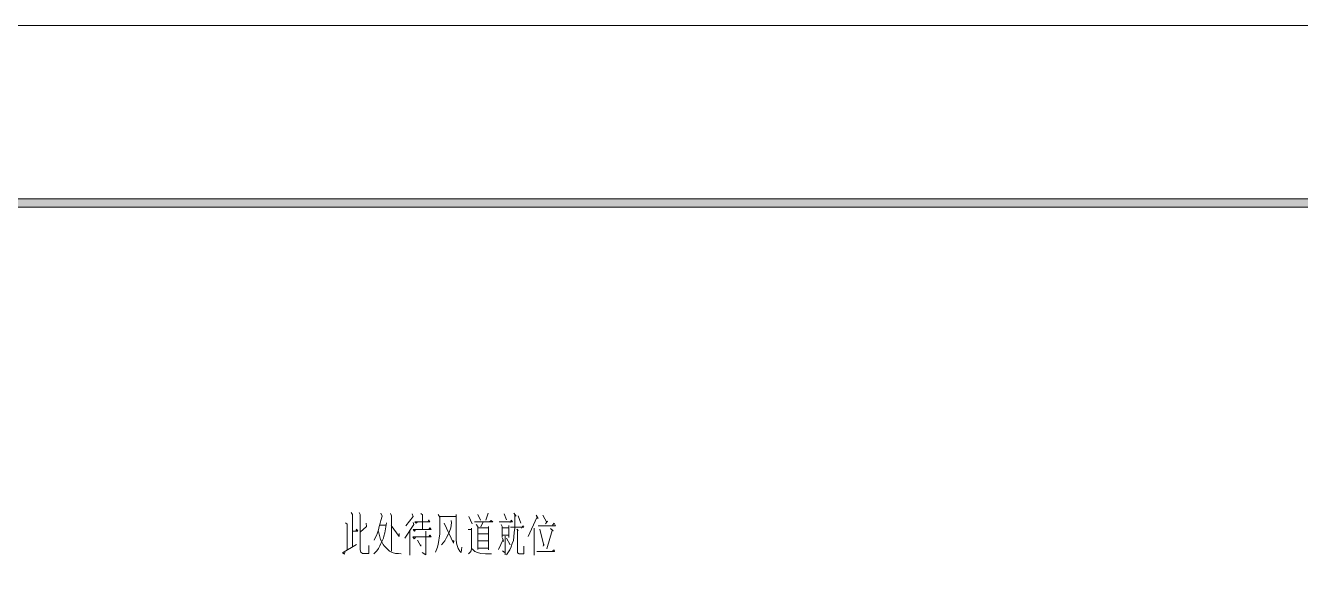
# Model space of a CAD drawing. Header units: millimetres. Extents: x 0 to 414, y 0 to 292.
# Drawn here: x 272.5 to 343.3, y 262.6 to 292.5 of the extents above; entities that cross this region are included whole.
import ezdxf

# ---------------------------------------------------------------- set-up
doc = ezdxf.new("R2010")
doc.units = ezdxf.units.MM

msp = doc.modelspace()

# ---------------------------------------------------------------- hatches: boundary and pattern name
h = msp.add_hatch(color=0)
h.dxf.hatch_style = 2
h.paths.add_polyline_path([(404.473833, 282.857222), (403.997583, 282.380972), (21.448889, 282.380972), (20.976167, 282.857222)])

# ---------------------------------------------------------------- linework, layer by layer
at = {"color": 0, "lineweight": 0}
for points in [[(0, 0), (0, 292.466889), (414.0835, 292.466889), (414.0835, 0)], [(404.473833, 282.857222), (403.997583, 282.380972), (21.448889, 282.380972), (20.976167, 282.857222)]]:
    msp.add_lwpolyline(points, close=True, dxfattribs=at)
for points in [[(290.265556, 264.879667), (290.350222, 264.805583), (290.350222, 263.376833)], [(290.576, 265.447639), (290.660667, 265.348861), (290.660667, 263.549694)], [(291.024028, 265.447639), (291.073417, 265.348861), (291.073417, 263.376833), (291.108694, 263.256889), (291.211, 263.182806), (291.556722, 263.182806), (291.556722, 263.623778)], [(291.419139, 264.854972), (291.436778, 264.682111), (291.073417, 264.364611)], [(292.537444, 264.879667), (292.452778, 264.315222), (292.399861, 264.142361), (292.368111, 264.018889), (292.297556, 263.870722), (292.227, 263.722556), (292.177611, 263.599083), (292.089417, 263.450917), (292.00475, 263.327444), (291.831889, 263.158111)], [(292.227, 265.422944), (292.297556, 265.250083), (292.227, 265.003139), (292.19525, 264.854972), (292.142333, 264.682111), (292.089417, 264.484556), (292.040028, 264.315222), (291.987111, 264.167056), (291.920083, 264.043583), (291.849528, 263.920111)], [(292.763222, 265.39825), (292.816139, 265.274778), (292.816139, 263.30275)], [(294.019111, 264.904361), (294.054389, 264.780889), (293.556972, 264.018889)], [(293.969722, 265.373556), (294.019111, 265.225389), (293.624, 264.706806)], [(294.262528, 264.929056), (294.191972, 264.854972), (294.107306, 264.929056), (294.950444, 264.929056), (294.901056, 265.052528), (294.848139, 264.95375)], [(294.453028, 265.39825), (294.537694, 265.324167), (294.537694, 264.533944)], [(295.416111, 265.348861), (295.504306, 265.200694), (295.504306, 264.241139), (295.469028, 264.043583), (295.451389, 263.895417), (295.416111, 263.697861), (295.366722, 263.525), (295.260889, 263.256889)], [(295.518417, 265.225389), (296.400361, 265.225389)], [(296.139306, 265.003139), (296.156944, 264.879667), (296.107556, 264.608028), (296.037, 264.389306), (295.952333, 264.19175), (295.881778, 264.068278), (295.779472, 263.870722), (295.588972, 263.648472)], [(295.744194, 264.854972), (296.262778, 263.74725), (296.276889, 263.870722), (296.209861, 263.870722)], [(296.414472, 265.348861), (296.414472, 263.944806), (296.432111, 263.74725), (296.467389, 263.623778), (296.520306, 263.450917), (296.604972, 263.30275), (296.693167, 263.232194), (296.724917, 263.525)], [(297.105917, 265.225389), (297.296417, 264.830278)], [(297.434, 264.929056), (298.45, 264.929056), (298.347694, 265.003139), (298.2595, 264.929056)], [(297.518667, 264.780889), (297.606861, 264.682111), (297.606861, 263.401528)], [(297.606861, 265.348861), (297.762083, 265.027833)], [(297.913778, 264.929056), (297.776194, 264.657417)], [(298.192472, 265.422944), (298.054889, 265.027833)], [(298.795722, 264.929056), (299.536556, 264.929056), (299.466, 265.027833), (299.413083, 264.904361)], [(298.915667, 264.780889), (298.965056, 264.682111), (298.965056, 264.068278), (298.965056, 264.19175), (299.328417, 264.19175), (299.328417, 264.068278), (299.328417, 264.7315), (299.328417, 264.608028), (298.965056, 264.608028)], [(299.070889, 265.373556), (299.208472, 265.052528)], [(299.603583, 265.422944), (299.741167, 265.250083), (299.674139, 265.324167), (299.674139, 264.583333), (299.638861, 264.339917), (299.621222, 264.092972), (299.585944, 263.895417), (299.518917, 263.722556), (299.466, 263.549694), (299.381333, 263.376833), (299.208472, 263.108722)], [(299.847, 265.274778), (300.002222, 264.854972)], [(300.845361, 265.299472), (300.965306, 265.126611), (300.898278, 265.176), (300.414972, 264.117667)], [(300.965306, 264.706806), (301.931917, 264.706806), (301.843722, 264.854972), (301.759056, 264.756194)], [(301.222833, 265.299472), (301.448611, 264.904361), (301.483889, 264.978444), (301.378056, 264.830278)], [(290.678306, 264.410472), (290.953472, 264.410472), (290.882917, 264.533944), (290.833528, 264.389306)], [(292.089417, 264.389306), (292.142333, 264.241139), (292.177611, 264.092972), (292.212889, 263.944806), (292.279917, 263.821333), (292.350472, 263.673167), (292.4175, 263.599083), (292.505694, 263.500306), (292.608, 263.401528), (292.710306, 263.30275), (292.847889, 263.232194), (293.038389, 263.182806), (293.21125, 263.182806), (293.348833, 263.158111)], [(292.177611, 264.756194), (292.505694, 264.756194)], [(292.7985, 264.7315), (293.246528, 264.117667), (293.246528, 264.290528)], [(293.832139, 264.435167), (293.832139, 263.084028)], [(294.160222, 264.068278), (294.072028, 263.994194), (294.005, 264.092972), (295.021, 264.092972), (294.950444, 264.19175), (294.883417, 264.092972)], [(294.160222, 264.50925), (294.089667, 264.410472), (294.019111, 264.50925), (295.021, 264.50925), (294.950444, 264.608028), (294.883417, 264.50925)], [(294.728194, 264.410472), (294.728194, 263.108722), (294.520056, 263.232194)], [(297.070639, 264.50925), (297.261139, 264.50925)], [(297.261139, 264.583333), (297.261139, 263.450917), (297.2435, 263.327444), (297.190583, 263.256889), (297.088278, 263.158111)], [(297.620972, 264.608028), (298.210111, 264.608028)], [(297.620972, 264.265833), (298.174833, 264.265833)], [(298.210111, 264.682111), (298.210111, 263.376833)], [(299.137917, 264.142361), (299.137917, 263.108722), (299.137917, 263.2075), (298.982694, 263.327444)], [(299.430722, 264.632722), (300.171556, 264.632722), (300.104528, 264.706806), (300.033972, 264.583333)], [(299.776444, 264.533944), (299.861111, 264.459861), (299.811722, 264.533944), (299.811722, 263.327444), (299.811722, 263.2075), (299.914028, 263.158111), (300.171556, 263.158111), (300.171556, 263.574389)], [(300.743056, 264.583333), (300.743056, 263.084028)], [(301.0535, 264.533944), (301.27575, 263.623778), (301.27575, 263.697861), (301.240472, 263.574389)], [(301.639111, 264.558639), (301.794333, 264.435167), (301.741417, 264.459861), (301.448611, 263.426222)], [(290.230278, 263.256889), (290.212639, 263.133417), (290.092694, 263.2075), (290.882917, 263.673167)], [(294.262528, 263.920111), (294.453028, 263.574389), (294.453028, 263.648472)], [(297.296417, 263.426222), (297.363444, 263.352139), (297.451639, 263.278056), (297.589222, 263.232194), (297.776194, 263.182806), (298.03725, 263.158111), (298.379444, 263.158111)], [(297.606861, 263.870722), (298.210111, 263.870722)], [(297.606861, 263.475611), (298.192472, 263.475611)], [(298.982694, 264.018889), (299.035611, 263.846028), (299.017972, 263.944806), (298.760444, 263.401528)], [(299.208472, 264.018889), (299.413083, 263.648472)], [(300.898278, 263.278056), (301.861361, 263.278056), (301.843722, 263.376833), (301.759056, 263.30275)]]:
    msp.add_lwpolyline(points, dxfattribs=at)

doc.saveas('drawing.dxf')
